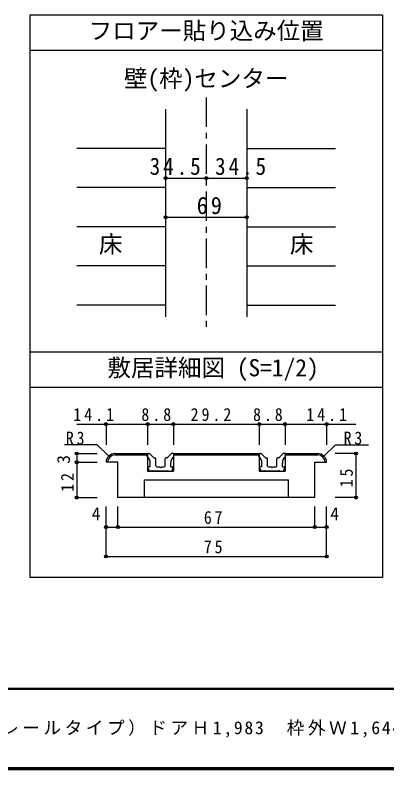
# Model space of a CAD drawing. Units: millimetres at full size, sheet at 1:5, with parts at other scales. Extents: x -973 to 977, y -718 to 696.
# Drawn here: x -448 to -131, y -701 to -59 of the extents above; entities that cross this region are included whole.
import ezdxf
from ezdxf.enums import TextEntityAlignment as Align

# ---------------------------------------------------------------- set-up
doc = ezdxf.new("R2010")
doc.units = ezdxf.units.MM
doc.header["$LTSCALE"] = 5
doc.header["$PDMODE"] = 32
doc.header["$PDSIZE"] = 2.5
doc.linetypes.add('CHAIN1', pattern=[8, 5, -1, 1, -1])
for name, color, linetype in [('0-1_通り芯', 4, 'CHAIN1'), ('0-3_仕上げ', 2, 'Continuous'), ('0-4_枠', 3, 'Continuous'), ('0-A_文字', 3, 'Continuous'), ('0-B_寸法', 7, 'Continuous'), ('1-4_枠', 3, 'Continuous'), ('1-7_金物', 7, 'Continuous'), ('1-B_ﾊｯﾁ', 7, 'Continuous'), ('F-1_枠', 6, 'Continuous'), ('F-A_文字', 7, 'Continuous')]:
    doc.layers.add(name, color=color, linetype=linetype)
doc.styles.add('ＭＳ ゴシック', font='')
doc.styles.get('ＭＳ ゴシック').set_extended_font_data('MS Gothic')

msp = doc.modelspace()

# ---------------------------------------------------------------- linework, layer by layer
at = {"layer": '0-1_通り芯'}
msp.add_line((-285.18, -129.167), (-285.18, -325.674), dxfattribs=at)
at = {"layer": '0-3_仕上げ', "color": 4}
for p, q in [((-319.68, -172.468), (-395.18, -172.468)), ((-250.68, -172.468), (-175.18, -172.468)), ((-319.68, -205.769), (-395.18, -205.769)), ((-250.68, -205.769), (-175.18, -205.769)), ((-319.68, -239.071), (-395.18, -239.071)), ((-250.68, -239.071), (-175.18, -239.071)), ((-319.68, -272.372), (-395.18, -272.372)), ((-250.68, -272.372), (-175.18, -272.372)), ((-319.68, -305.674), (-395.18, -305.674)), ((-250.68, -305.674), (-175.18, -305.674))]:
    msp.add_line(p, q, dxfattribs=at)
at = {"layer": '0-4_枠'}
for p, q in [((-319.68, -139.167), (-319.68, -315.674)), ((-250.68, -139.167), (-250.68, -315.674))]:
    msp.add_line(p, q, dxfattribs=at)
at = {"layer": '0-A_文字'}
for p, q in [((-435.18, -59.167), (-435.18, -537.167)), ((-135.18, -59.167), (-435.18, -59.167)), ((-135.18, -59.167), (-135.18, -537.167)), ((-135.18, -89.167), (-435.18, -89.167)), ((-135.18, -345.674), (-435.18, -345.674)), ((-135.18, -375.674), (-435.18, -375.674)), ((-135.18, -537.167), (-435.18, -537.167))]:
    msp.add_line(p, q, dxfattribs=at)
at = {"layer": '0-B_寸法', "color": 4}
for p, q in [((-319.68, -197.728), (-285.18, -197.728)), ((-285.18, -197.728), (-250.68, -197.728)), ((-319.68, -231.03), (-250.68, -231.03))]:
    msp.add_line(p, q, dxfattribs=at)
at = {"layer": '0-B_寸法'}
for p in [(-319.68, -197.728), (-285.18, -197.728), (-250.68, -197.728), (-319.68, -231.03), (-250.68, -231.03)]:
    msp.add_point(p, dxfattribs=at)
at = {"layer": '1-4_枠'}
for p, q in [((-362.811, -431.855), (-335.061, -431.855)), ((-362.811, -433.105), (-335.061, -433.105)), ((-335.061, -431.855), (-335.061, -446.855)), ((-313.061, -431.855), (-313.061, -446.855)), ((-313.061, -431.855), (-240.061, -431.855)), ((-313.061, -433.105), (-240.061, -433.105)), ((-240.061, -431.855), (-240.061, -446.855)), ((-218.061, -431.855), (-218.061, -446.855)), ((-218.061, -431.855), (-190.311, -431.855)), ((-218.061, -433.105), (-190.311, -433.105)), ((-360.311, -439.355), (-370.311, -439.355)), ((-360.311, -469.355), (-360.311, -439.355)), ((-192.811, -439.355), (-182.811, -439.355)), ((-192.811, -469.355), (-192.811, -439.355)), ((-335.061, -446.855), (-313.061, -446.855)), ((-240.061, -446.855), (-218.061, -446.855)), ((-215.311, -469.355), (-215.311, -454.355)), ((-192.811, -469.355), (-360.311, -469.355))]:
    msp.add_line(p, q, dxfattribs=at)
msp.add_lwpolyline([(-337.811, -469.355), (-337.811, -454.355), (-215.311, -454.355)], dxfattribs=at)
for centre, radius, start, end in [((-362.811, -439.355), 7.5, 90, 180), ((-362.811, -439.355), 6.25, 90, 180), ((-190.311, -439.355), 7.5, 0, 90), ((-190.311, -439.355), 6.25, 0, 90)]:
    msp.add_arc(centre, radius, start, end, dxfattribs=at)
at = {"layer": '1-7_金物'}
for p, q in [((-335.311, -431.855), (-333.954, -431.855)), ((-335.311, -434.355), (-335.311, -431.855)), ((-329.906, -435.385), (-333.07, -432.221)), ((-329.376, -435.605), (-328.561, -435.605)), ((-328.061, -442.355), (-328.061, -436.105)), ((-320.061, -442.355), (-320.061, -436.105)), ((-318.747, -435.605), (-319.561, -435.605)), ((-318.217, -435.385), (-315.053, -432.221)), ((-240.311, -431.855), (-238.954, -431.855)), ((-240.311, -434.355), (-240.311, -431.855)), ((-234.906, -435.385), (-238.07, -432.221)), ((-234.376, -435.605), (-233.561, -435.605)), ((-233.061, -442.355), (-233.061, -436.105)), ((-225.061, -442.355), (-225.061, -436.105)), ((-223.747, -435.605), (-224.561, -435.605)), ((-223.217, -435.385), (-220.053, -432.221)), ((-332.811, -443.105), (-332.811, -439.945)), ((-315.311, -443.105), (-315.311, -439.945)), ((-237.811, -443.105), (-237.811, -439.945)), ((-220.311, -443.105), (-220.311, -439.945)), ((-333.561, -446.855), (-334.776, -443.789)), ((-332.811, -443.105), (-334.311, -443.105)), ((-330.811, -446.855), (-333.561, -446.855)), ((-330.811, -446.855), (-330.311, -446.355)), ((-330.311, -446.355), (-329.811, -446.855)), ((-318.311, -446.855), (-329.811, -446.855)), ((-324.061, -443.855), (-323.311, -443.105)), ((-323.311, -443.105), (-320.811, -443.105)), ((-317.811, -446.355), (-318.311, -446.855)), ((-317.311, -446.855), (-317.811, -446.355)), ((-317.311, -446.855), (-314.561, -446.855)), ((-315.311, -443.105), (-313.811, -443.105)), ((-314.561, -446.855), (-313.347, -443.789)), ((-238.561, -446.855), (-239.776, -443.789)), ((-237.811, -443.105), (-239.311, -443.105)), ((-235.811, -446.855), (-238.561, -446.855)), ((-235.811, -446.855), (-235.311, -446.355)), ((-235.311, -446.355), (-234.811, -446.855)), ((-223.311, -446.855), (-234.811, -446.855)), ((-229.061, -443.855), (-228.311, -443.105)), ((-228.311, -443.105), (-225.811, -443.105)), ((-222.811, -446.355), (-223.311, -446.855)), ((-222.311, -446.855), (-222.811, -446.355)), ((-222.311, -446.855), (-219.561, -446.855)), ((-220.311, -443.105), (-218.811, -443.105)), ((-219.561, -446.855), (-218.347, -443.789))]:
    msp.add_line(p, q, dxfattribs=at)
for points in [[(-312.811, -434.355), (-312.811, -431.855), (-314.169, -431.855)], [(-217.811, -434.355), (-217.811, -431.855), (-219.169, -431.855)], [(-327.311, -443.105), (-324.811, -443.105), (-324.061, -443.855)], [(-232.311, -443.105), (-229.811, -443.105), (-229.061, -443.855)]]:
    msp.add_lwpolyline(points, dxfattribs=at)
for centre, radius, start, end in [((-340.311, -439.945), 7.5, 0, 48.19), ((-333.954, -433.105), 1.25, 45, 90), ((-329.376, -434.855), 0.75, 225, 270), ((-328.561, -436.105), 0.5, 0, 90), ((-319.561, -436.105), 0.5, 90, 180), ((-318.747, -434.855), 0.75, 270, 315), ((-307.812, -439.945), 7.5, 131.81, 180), ((-314.169, -433.105), 1.25, 90, 135), ((-245.311, -439.945), 7.5, 0, 48.19), ((-238.954, -433.105), 1.25, 45, 90), ((-234.376, -434.855), 0.75, 225, 270), ((-233.561, -436.105), 0.5, 0, 90), ((-224.561, -436.105), 0.5, 90, 180), ((-223.747, -434.855), 0.75, 270, 315), ((-212.812, -439.945), 7.5, 131.81, 180), ((-219.169, -433.105), 1.25, 90, 135), ((-327.311, -442.355), 0.75, 180, 270), ((-320.811, -442.355), 0.75, 270, 0), ((-232.311, -442.355), 0.75, 180, 270), ((-225.811, -442.355), 0.75, 270, 0), ((-334.311, -443.605), 0.5, 90, 201.616), ((-313.811, -443.605), 0.5, 338.384, 90), ((-239.311, -443.605), 0.5, 90, 201.616), ((-218.811, -443.605), 0.5, 338.384, 90)]:
    msp.add_arc(centre, radius, start, end, dxfattribs=at)
at = {"layer": '1-B_ﾊｯﾁ', "color": 4}
for p, q in [((-395.311, -406.855), (-335.061, -406.855)), ((-370.311, -406.855), (-370.311, -424.355)), ((-335.061, -406.855), (-335.061, -424.355)), ((-335.061, -406.855), (-313.061, -406.855)), ((-313.061, -406.855), (-313.061, -424.355)), ((-313.061, -406.855), (-240.061, -406.855)), ((-240.061, -406.855), (-240.061, -424.355)), ((-240.061, -406.855), (-218.061, -406.855)), ((-218.061, -406.855), (-218.061, -424.355)), ((-218.061, -406.855), (-157.811, -406.855)), ((-182.811, -406.855), (-182.811, -424.355)), ((-185.008, -434.052), (-175.311, -424.355)), ((-175.311, -424.355), (-147.071, -424.355)), ((-395.311, -431.855), (-377.811, -431.855)), ((-157.811, -431.855), (-175.525, -431.855)), ((-157.811, -431.855), (-157.811, -469.355)), ((-395.311, -439.355), (-377.811, -439.355)), ((-157.811, -469.355), (-175.525, -469.355)), ((-370.311, -494.355), (-370.311, -476.855)), ((-360.311, -494.355), (-360.311, -476.855)), ((-192.811, -494.355), (-192.811, -476.855)), ((-182.811, -494.355), (-182.811, -476.855)), ((-370.311, -494.355), (-182.811, -494.355)), ((-370.311, -519.355), (-370.311, -494.355)), ((-182.811, -519.355), (-182.811, -494.355)), ((-370.311, -519.355), (-182.811, -519.355))]:
    msp.add_line(p, q, dxfattribs=at)
for points in [[(-368.115, -434.052), (-377.811, -424.355), (-405.849, -424.355)], [(-395.311, -431.855), (-395.311, -469.355), (-377.811, -469.355)]]:
    msp.add_lwpolyline(points, dxfattribs=at)
at = {"layer": '1-B_ﾊｯﾁ'}
for p in [(-370.311, -406.855), (-335.061, -406.855), (-313.061, -406.855), (-240.061, -406.855), (-218.061, -406.855), (-182.811, -406.855), (-395.311, -431.855), (-157.811, -431.855), (-395.311, -439.355), (-395.311, -469.355), (-157.811, -469.355), (-370.311, -494.355), (-360.311, -494.355), (-192.811, -494.355), (-182.811, -494.355), (-370.311, -519.355), (-182.811, -519.355)]:
    msp.add_point(p, dxfattribs=at)
at = {"layer": 'F-1_枠'}
for p, q in [((976.653, -631.667), (-973.347, -631.667)), ((976.653, -632.5), (-973.347, -632.5)), ((976.653, -699.167), (-973.347, -699.167)), ((976.653, -700), (-973.347, -700)), ((976.653, -700.833), (-973.347, -700.833))]:
    msp.add_line(p, q, dxfattribs=at)

# ---------------------------------------------------------------- texts
at = {"layer": '0-A_文字', "color": 7, "style": 'ＭＳ ゴシック'}
for s, p in [('フロアー貼り込み位置', (-385.18, -84.167)), ('壁(枠)センター', (-355.18, -124.758)), ('床', (-376.43, -265.722)), ('床', (-213.93, -265.722)), ('敷居詳細図 (S=1/2)', (-369.189, -370.674))]:
    msp.add_text(s, height=14.66, dxfattribs=at).set_placement(p, align=Align.BOTTOM_LEFT)
at = {"layer": '0-B_寸法', "char_height": 14.66, "attachment_point": 7, "style": 'ＭＳ ゴシック'}
for s, insert in [('\\T1.28;\\W0.9;34.5', (-333.299, -195.228)), ('\\T1.28;\\W0.9;34.5', (-277.661, -195.228)), ('\\T1.27;\\W0.95;69', (-293.305, -228.53))]:
    msp.add_mtext(s, dxfattribs=dict(at, insert=insert))
at = {"layer": '1-B_ﾊｯﾁ', "style": 'ＭＳ ゴシック'}
msp.add_text('3', height=11, rotation=90, dxfattribs=at).set_placement((-397.811, -440.605), align=Align.BOTTOM_LEFT)
for p in [(-382.599, -491.855), (-179.623, -491.855)]:
    msp.add_text('4', height=11, dxfattribs=at).set_placement(p, align=Align.BOTTOM_LEFT)
at = {"layer": '1-B_ﾊｯﾁ', "char_height": 11, "attachment_point": 7, "style": 'ＭＳ ゴシック'}
for s, insert in [('\\T1.38;\\W0.9;14.1', (-398.235, -404.355)), ('\\T1.38;\\W0.9;8.8', (-340.311, -404.355)), ('\\T1.38;\\W0.9;29.2', (-298.436, -404.355)), ('\\T1.37;\\W0.9;8.8', (-245.311, -404.355)), ('\\T1.38;\\W0.9;14.1', (-200.026, -404.355)), ('\\T1.36;\\W0.9;R3', (-404.599, -424.355)), ('\\T1.36;\\W0.9;R3', (-168.321, -424.355)), ('\\T1.36;\\W0.9;67', (-287.186, -491.855)), ('\\T1.36;\\W0.9;75', (-287.186, -516.855))]:
    msp.add_mtext(s, dxfattribs=dict(at, insert=insert))
at = {"layer": '1-B_ﾊｯﾁ', "char_height": 11, "attachment_point": 7, "rotation": 90, "style": 'ＭＳ ゴシック'}
for s, insert in [('\\T1.36;\\W0.9;12', (-397.811, -464.355)), ('\\T1.36;\\W0.9;15', (-160.311, -460.605))]:
    msp.add_mtext(s, dxfattribs=dict(at, insert=insert))
at = {"layer": 'F-A_文字', "insert": (-846.68, -673.333), "char_height": 11, "attachment_point": 7, "style": 'ＭＳ ゴシック'}
msp.add_mtext('\\T1.2;ピノアース\u3000引き違い戸\u3000固定枠155\u3000下荷重（レールタイプ）ドアＨ1,983\u3000枠外Ｗ1,644', dxfattribs=at)

doc.saveas('drawing.dxf')
